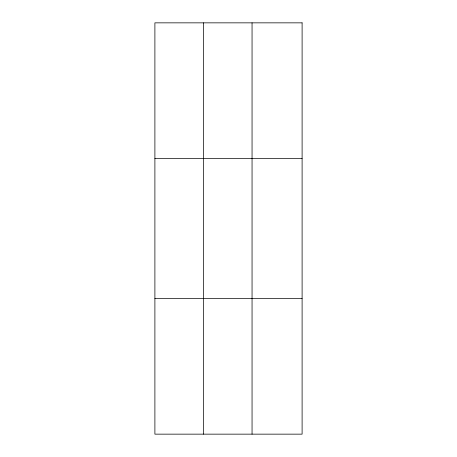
<?xml version="1.0" encoding="UTF-8"?>
<svg xmlns="http://www.w3.org/2000/svg" width="457" height="457" viewBox="0 0 457 457"><rect width="100%" height="100%" fill="white"/><g stroke="black" fill="none" stroke-linecap="round" stroke-linejoin="round"><path stroke-width="0.69" d="M203.474 22.85L203.474 434.15M252.053 22.85L252.053 434.15M154.894 158.579L302.106 158.579M154.894 298.421L302.106 298.421M302.106 22.85L302.106 434.15L154.894 434.15L154.894 22.85L302.106 22.85"/></g></svg>
